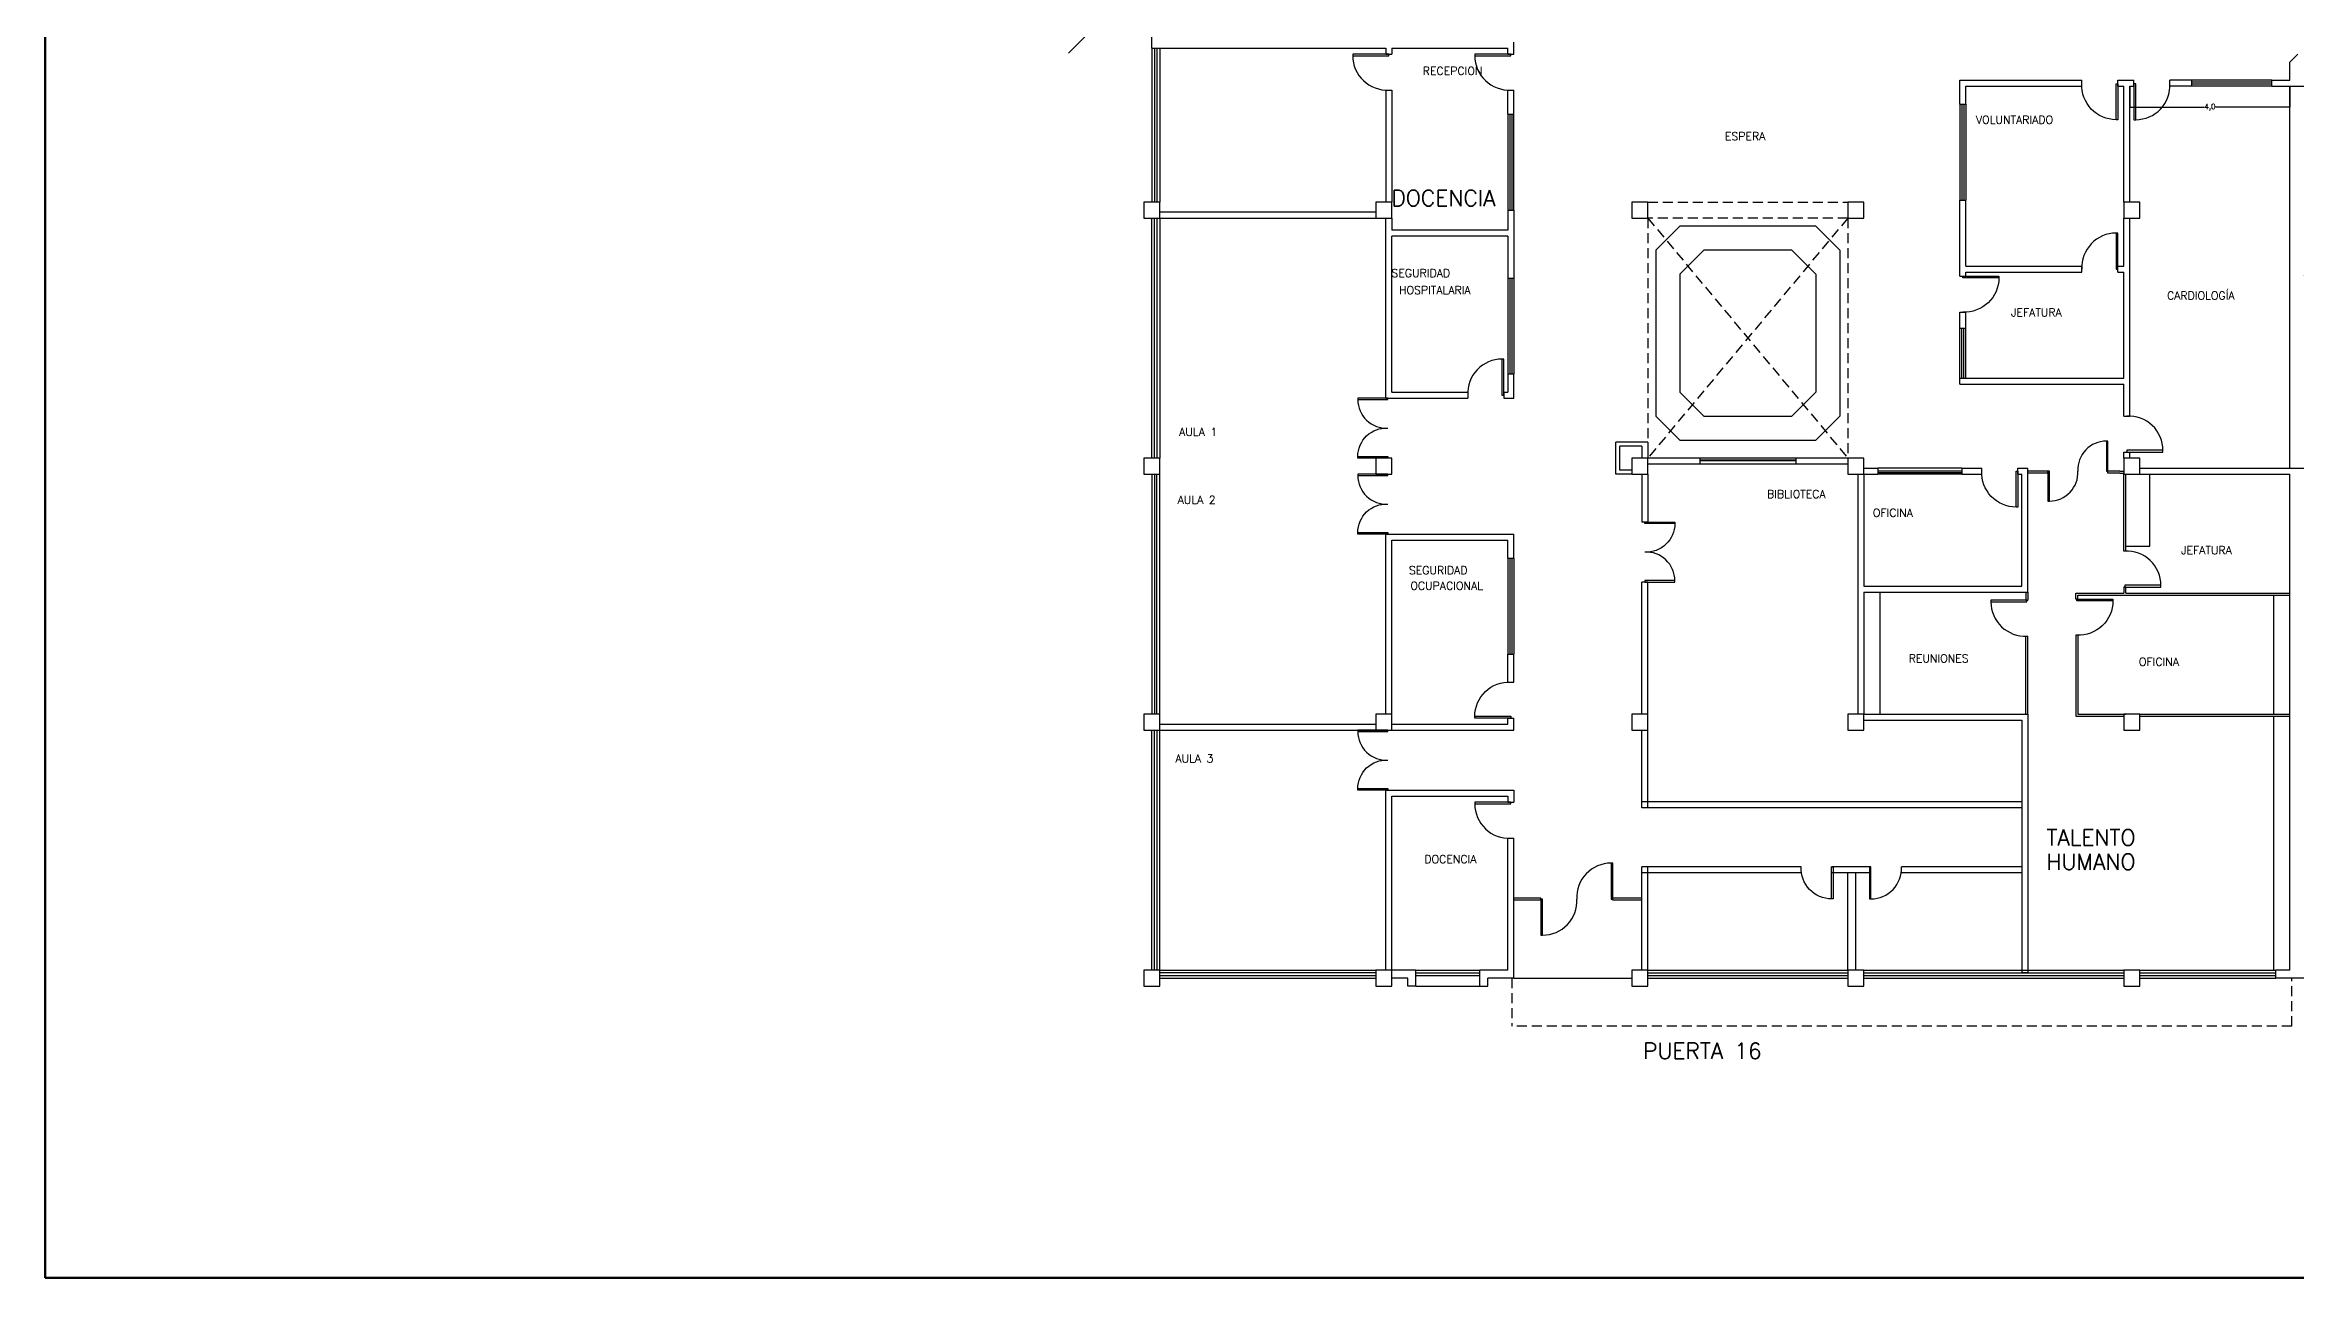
# Model space of a CAD drawing. Header units: metres. Extents: x 51 to 18146, y -212 to 18074.
# Drawn here: x 58.9 to 115.1, y -149.7 to -118.9 of the extents above; entities that cross this region are included whole.
import ezdxf

# ---------------------------------------------------------------- set-up
doc = ezdxf.new("R2010")
doc.units = ezdxf.units.M
doc.linetypes.add('HIDDEN', pattern=[0.375, 0.25, -0.125])
doc.layers.get('0').update_dxf_attribs({"color": 250})
doc.layers.get('DEFPOINTS').update_dxf_attribs({"color": 250})
for name, color, linetype in [('AY', 1, 'Continuous'), ('COL', 2, 'Continuous'), ('MU', 1, 'Continuous'), ('NO', 250, 'Continuous'), ('PA', 7, 'Continuous'), ('PU', 1, 'Continuous'), ('ROTULADO', 7, 'Continuous'), ('TA', 3, 'Continuous'), ('VE', 5, 'Continuous')]:
    doc.layers.add(name, color=color, linetype=linetype)
doc.layers.add('ZONAS', color=20, linetype='Continuous', lineweight=50)
doc.layers.get('0').freeze()
doc.styles.add('ROMANS', font='romans', dxfattribs={"height": 0.13})
doc.dimstyles.get("Standard").update_dxf_attribs({"dimscale": 0.001, "dimtxt": 0.13, "dimasz": 0.18, "dimexe": 0.18, "dimexo": 0.0625, "dimgap": 0.09, "dimtad": 0, "dimtih": 1, "dimtoh": 1, "dimdec": 1, "dimzin": 0, "dimdsep": 46, "dimlunit": 6, "dimtxsty": 'ROMANS', "dimcen": 0.09, "dimadec": 0, "dimazin": 0, "dimtfac": 1, "dimtdec": 1, "dimtofl": 0, "dimtmove": 0, "dimatfit": 2, "dimfxl": 1, "dimtolj": 1, "dimtzin": 0, "dimarcsym": 0})

# ---------------------------------------------------------------- blocks, each defined once
blk = doc.blocks.new('P-IZ')
at = {"color": 0}
blk.add_lwpolyline([(0.05, 1), (0.05, 0), (0, 0), (0, 1), (0.05, 1, -0.429311), (1, 0, -3.280951)], format="xyb", dxfattribs=at)
blk = doc.blocks.new('-MP')
at = {"color": 0}
for points in [[(-0.475, 0.5), (-0.475, 0), (-0.5, 0), (-0.5, 0.5), (-0.475, 0.5, -0.429311), (0, 0, -3.280951)], [(0.475, 0.5), (0.475, 0), (0.5, 0), (0.5, 0.5), (0.475, 0.5, 0.429311), (0, 0, 3.280951)]]:
    blk.add_lwpolyline(points, format="xyb", dxfattribs=at)
blk = doc.blocks.new('P-DE')
at = {"color": 0}
blk.add_lwpolyline([(-0.05, 1), (-0.05, 0), (0, 0), (0, 1), (-0.05, 1, 0.429311), (-1, 0, 3.280951)], format="xyb", dxfattribs=at)
blk = doc.blocks.new('-MP1')
at = {"color": 0}
for points in [[(0.475, 0.5), (0.475, 0), (0.5, 0), (0.5, 0.5), (0.475, 0.5, 0.429311), (0, 0, 3.280951)], [(-0.475, -0.5), (-0.475, 0), (-0.5, 0), (-0.5, -0.5), (-0.475, -0.5, 0.429311), (0, 0, 3.280951)]]:
    blk.add_lwpolyline(points, format="xyb", dxfattribs=at)
blk = doc.blocks.new('-COL40-')
at = {"color": 0}
blk.add_lwpolyline([(-0.2, 0.2), (-0.2, -0.2), (0.2, -0.2), (0.2, 0.2)], close=True, dxfattribs=at)
blk = doc.blocks.new('*D248')
at = {"layer": 'DEFPOINTS', "color": 0, "transparency": 16777216}
for p in [(114.983, -119.939), (114.983, -129.489), (115.462, -129.489)]:
    blk.add_point(p, dxfattribs=at)
at = {"layer": 'ROTULADO', "color": 0, "lineweight": -2, "transparency": 16777216}
for p, q in [((114.984, -119.939), (115.463, -119.939)), ((115.462, -119.939), (115.462, -124.636)), ((115.462, -129.489), (115.462, -124.791)), ((114.984, -129.489), (115.463, -129.489))]:
    blk.add_line(p, q, dxfattribs=at)
at = {"layer": 'ROTULADO', "color": 0, "transparency": 16777216}
for points in [[(115.462, -119.939), (115.463, -119.939), (115.462, -119.939)], [(115.462, -129.489), (115.463, -129.489), (115.462, -129.489)]]:
    blk.add_solid(points, dxfattribs=at)
at = {"layer": 'ROTULADO', "color": 0, "transparency": 16777216, "insert": (115.462, -124.714), "char_height": 0.13, "attachment_point": 5, "style": 'ROMANS'}
blk.add_mtext('\\A1;9,6', dxfattribs=at)
blk = doc.blocks.new('*D249')
at = {"layer": 'DEFPOINTS', "color": 0, "transparency": 16777216}
for p in [(110.983, -119.939), (114.983, -119.939), (114.983, -120.471)]:
    blk.add_point(p, dxfattribs=at)
at = {"layer": 'ROTULADO', "color": 0, "lineweight": -2, "transparency": 16777216}
for p, q in [((110.983, -119.939), (110.983, -120.471)), ((114.983, -119.939), (114.983, -120.471)), ((110.984, -120.471), (112.847, -120.471)), ((114.983, -120.471), (113.12, -120.471))]:
    blk.add_line(p, q, dxfattribs=at)
at = {"layer": 'ROTULADO', "color": 0, "transparency": 16777216}
for points in [[(110.984, -120.471), (110.984, -120.471), (110.983, -120.471)], [(114.983, -120.471), (114.983, -120.471), (114.983, -120.471)]]:
    blk.add_solid(points, dxfattribs=at)
at = {"layer": 'ROTULADO', "color": 0, "transparency": 16777216, "insert": (112.983, -120.471), "char_height": 0.13, "attachment_point": 5, "style": 'ROMANS'}
blk.add_mtext('\\A1;4,0', dxfattribs=at)

msp = doc.modelspace()

# ---------------------------------------------------------------- linework, layer by layer
at = {"layer": 'AY', "color": 0, "linetype": 'HIDDEN'}
for p, q in [((98.933, -122.842), (103.933, -122.842)), ((104.333, -122.842), (103.933, -122.842)), ((98.933, -123.239), (98.933, -129.239)), ((103.933, -123.239), (98.933, -123.239)), ((98.933, -123.239), (103.933, -129.239)), ((103.933, -123.239), (98.933, -129.239)), ((103.933, -123.239), (103.933, -129.239)), ((103.933, -123.239), (104.333, -123.239)), ((95.533, -142.239), (95.533, -143.439)), ((115.033, -143.439), (115.033, -142.239)), ((115.033, -143.439), (95.533, -143.439))]:
    msp.add_line(p, q, dxfattribs=at)
at = {"layer": 'AY', "color": 0}
msp.add_line((95.583, -142.239), (98.533, -142.239), dxfattribs=at)
at = {"layer": 'COL', "color": 15}
msp.add_line((86.233, -117.339), (84.451, -119.121), dxfattribs=at)
at = {"layer": 'MU', "color": 0}
for p, q in [((111.483, -131.442), (111.483, -129.639)), ((110.883, -131.442), (111.483, -131.442)), ((104.733, -132.589), (104.733, -135.639)), ((114.583, -135.639), (114.583, -132.664)), ((114.583, -142.039), (114.583, -135.689))]:
    msp.add_line(p, q, dxfattribs=at)
at = {"layer": 'NO'}
for p, q in [((108.283, -137.831), (98.783, -137.831)), ((108.283, -137.981), (98.783, -137.981)), ((102.767, -139.458), (98.783, -139.458)), ((104.51, -139.458), (103.527, -139.458)), ((108.283, -139.458), (105.27, -139.458)), ((102.774, -139.608), (98.783, -139.608)), ((104.51, -139.608), (103.527, -139.608)), ((103.933, -142.039), (103.933, -139.608)), ((104.133, -142.039), (104.133, -139.608)), ((108.283, -139.608), (105.263, -139.608))]:
    msp.add_line(p, q, dxfattribs=at)
at = {"layer": 'PA', "color": 0}
for p, q in [((86.533, -118.989), (86.533, -117.039)), ((86.533, -118.989), (92.383, -118.989)), ((86.733, -118.989), (92.383, -118.989)), ((92.383, -118.989), (92.383, -119.139)), ((92.383, -118.989), (92.383, -119.139)), ((92.383, -119.139), (92.533, -119.139)), ((92.383, -119.139), (92.533, -119.139)), ((92.533, -118.989), (92.533, -119.139)), ((92.533, -118.989), (95.433, -118.989)), ((92.533, -118.989), (95.433, -118.989)), ((92.533, -118.989), (92.533, -119.139)), ((95.433, -119.139), (95.433, -118.989)), ((95.433, -119.139), (95.433, -118.989)), ((95.433, -119.139), (95.583, -119.139)), ((95.433, -119.139), (95.583, -119.139)), ((95.583, -119.139), (95.583, -118.839)), ((95.583, -119.139), (95.583, -118.839)), ((114.983, -119.339), (115.183, -119.139)), ((106.733, -120.389), (106.733, -119.789)), ((106.733, -119.789), (109.783, -119.789)), ((109.783, -119.939), (109.783, -119.789)), ((110.683, -119.939), (110.683, -119.789)), ((110.683, -119.789), (111.083, -119.789)), ((111.083, -119.939), (111.083, -119.789)), ((111.983, -119.939), (111.983, -119.789)), ((112.533, -119.789), (111.983, -119.789)), ((112.533, -119.939), (112.533, -119.789)), ((114.533, -119.789), (114.983, -119.789)), ((114.533, -119.939), (114.533, -119.789)), ((114.983, -119.789), (114.983, -119.339)), ((92.383, -120.039), (92.383, -122.839)), ((92.383, -120.039), (92.533, -120.039)), ((92.533, -120.039), (92.533, -122.839)), ((95.433, -120.039), (95.583, -120.039)), ((95.433, -120.639), (95.433, -120.039)), ((95.583, -120.639), (95.583, -120.039)), ((106.733, -120.389), (106.883, -120.389)), ((106.883, -120.389), (106.883, -119.939)), ((106.883, -119.939), (109.783, -119.939)), ((110.683, -119.939), (110.833, -119.939)), ((110.833, -122.839), (110.833, -119.939)), ((110.983, -122.839), (110.983, -119.939)), ((110.983, -119.939), (111.083, -119.939)), ((112.533, -119.939), (111.983, -119.939)), ((114.533, -119.939), (114.983, -119.939)), ((114.983, -124.589), (114.983, -119.939)), ((95.433, -120.639), (95.583, -120.639)), ((92.133, -123.089), (86.733, -123.089)), ((95.433, -123.039), (95.433, -123.539)), ((95.433, -123.039), (95.583, -123.039)), ((95.583, -123.039), (95.583, -124.739)), ((106.733, -122.789), (106.883, -122.789)), ((106.733, -124.689), (106.733, -122.789)), ((106.883, -124.439), (106.883, -122.789)), ((86.733, -123.239), (92.133, -123.239)), ((92.383, -127.739), (92.383, -123.239)), ((92.533, -123.239), (92.533, -123.539)), ((95.433, -123.539), (92.533, -123.539)), ((92.533, -127.589), (92.533, -123.689)), ((95.433, -123.689), (92.533, -123.689)), ((95.433, -123.689), (95.433, -124.739)), ((99.133, -124.039), (99.733, -123.439)), ((103.133, -123.439), (99.733, -123.439)), ((103.133, -123.439), (103.733, -124.039)), ((110.833, -124.439), (110.833, -123.239)), ((110.983, -124.589), (110.983, -123.239)), ((99.133, -124.039), (99.133, -128.189)), ((99.733, -124.639), (100.333, -124.039)), ((102.533, -124.039), (100.333, -124.039)), ((102.533, -124.039), (103.133, -124.639)), ((103.733, -124.039), (103.733, -128.189)), ((95.433, -124.739), (95.583, -124.739)), ((99.733, -124.639), (99.733, -127.589)), ((103.133, -124.639), (103.133, -127.589)), ((106.733, -124.689), (106.883, -124.689)), ((106.883, -124.439), (109.783, -124.439)), ((106.883, -124.689), (106.883, -124.589)), ((106.883, -124.589), (109.783, -124.589)), ((109.783, -124.589), (109.783, -124.439)), ((110.683, -124.589), (110.683, -124.439)), ((110.683, -124.439), (110.833, -124.439)), ((110.683, -124.589), (110.833, -124.589)), ((110.833, -127.239), (110.833, -124.589)), ((110.983, -128.189), (110.983, -124.589)), ((114.983, -129.489), (114.983, -124.589)), ((106.733, -125.589), (106.883, -125.589)), ((106.733, -125.989), (106.733, -125.589)), ((106.733, -125.989), (106.883, -125.989)), ((106.883, -125.989), (106.883, -125.589)), ((95.433, -127.139), (95.433, -127.589)), ((95.583, -127.139), (95.433, -127.139)), ((95.583, -127.739), (95.583, -127.139)), ((92.533, -127.589), (94.433, -127.589)), ((94.433, -127.589), (94.433, -127.739)), ((95.333, -127.589), (95.333, -127.739)), ((95.333, -127.589), (95.433, -127.589)), ((100.333, -128.189), (99.733, -127.589)), ((102.533, -128.189), (103.133, -127.589)), ((106.733, -127.239), (110.833, -127.239)), ((106.733, -127.389), (106.733, -127.239)), ((106.733, -127.389), (110.833, -127.389)), ((110.833, -128.189), (110.833, -127.389)), ((92.383, -127.739), (94.433, -127.739)), ((95.333, -127.739), (95.583, -127.739)), ((99.733, -128.789), (99.133, -128.189)), ((100.333, -128.189), (102.533, -128.189)), ((103.133, -128.789), (103.733, -128.189)), ((110.833, -128.189), (110.983, -128.189)), ((98.133, -129.639), (98.133, -128.839)), ((98.933, -128.839), (98.133, -128.839)), ((98.933, -128.839), (98.933, -129.239)), ((99.733, -128.789), (103.133, -128.789)), ((98.783, -128.939), (98.233, -128.939)), ((98.233, -129.539), (98.233, -128.939)), ((98.783, -128.939), (98.783, -129.239)), ((100.233, -129.239), (98.933, -129.239)), ((100.233, -129.389), (98.933, -129.389)), ((100.233, -129.239), (100.233, -129.389)), ((103.933, -129.239), (102.633, -129.239)), ((102.633, -129.239), (102.633, -129.389)), ((103.933, -129.389), (102.633, -129.389)), ((110.833, -129.239), (110.833, -129.089)), ((110.833, -129.089), (110.983, -129.089)), ((110.983, -129.239), (110.983, -129.089)), ((98.533, -129.639), (98.133, -129.639)), ((98.533, -129.539), (98.233, -129.539)), ((98.783, -129.639), (98.783, -130.839)), ((98.933, -129.639), (98.933, -130.839)), ((104.183, -129.639), (104.183, -135.639)), ((104.333, -129.489), (104.683, -129.489)), ((104.333, -129.639), (104.683, -129.639)), ((104.333, -129.639), (104.333, -132.439)), ((104.683, -129.489), (104.683, -129.639)), ((106.783, -129.489), (106.783, -129.639)), ((106.783, -129.489), (107.283, -129.489)), ((106.783, -129.639), (107.283, -129.639)), ((107.283, -129.639), (107.283, -129.489)), ((108.183, -129.639), (108.183, -129.489)), ((108.183, -129.489), (108.433, -129.489)), ((108.183, -129.639), (108.283, -129.639)), ((108.283, -132.439), (108.283, -129.639)), ((108.433, -132.589), (108.433, -129.489)), ((111.233, -129.489), (114.983, -129.489)), ((111.233, -129.639), (114.983, -129.639)), ((114.983, -142.039), (114.983, -129.639)), ((98.933, -130.839), (98.783, -130.839)), ((92.383, -131.139), (95.583, -131.139)), ((92.383, -135.639), (92.383, -131.139)), ((92.533, -131.289), (95.433, -131.289)), ((92.533, -135.639), (92.533, -131.289)), ((95.433, -131.739), (95.433, -131.289)), ((95.583, -131.739), (95.583, -131.139)), ((95.433, -131.739), (95.583, -131.739)), ((98.783, -135.239), (98.783, -132.339)), ((98.933, -132.339), (98.783, -132.339)), ((98.933, -135.239), (98.933, -132.339)), ((104.333, -132.439), (108.283, -132.439)), ((104.333, -132.589), (108.433, -132.589)), ((104.333, -132.589), (104.333, -135.639)), ((95.433, -134.139), (95.583, -134.139)), ((95.433, -134.839), (95.433, -134.139)), ((95.583, -134.839), (95.583, -134.139)), ((95.433, -134.839), (95.583, -134.839)), ((98.783, -135.639), (98.783, -135.239)), ((98.933, -135.639), (98.933, -135.239)), ((86.733, -135.889), (92.133, -135.889)), ((86.733, -136.039), (92.133, -136.039)), ((92.533, -135.889), (95.433, -135.889)), ((92.533, -136.039), (95.583, -136.039)), ((95.433, -135.739), (95.583, -135.739)), ((95.433, -135.889), (95.433, -135.739)), ((95.583, -136.039), (95.583, -135.739)), ((98.783, -137.981), (98.783, -136.042)), ((98.933, -137.981), (98.933, -136.042)), ((104.333, -135.639), (108.433, -135.639)), ((104.333, -135.789), (108.283, -135.789)), ((108.283, -135.789), (108.283, -142.109)), ((108.433, -135.639), (108.433, -142.109)), ((92.383, -142.039), (92.383, -137.539)), ((92.383, -137.539), (95.583, -137.539)), ((92.533, -142.039), (92.533, -137.689)), ((92.533, -137.689), (95.433, -137.689)), ((95.433, -137.689), (95.433, -137.839)), ((95.433, -137.839), (95.583, -137.839)), ((95.583, -137.539), (95.583, -137.839)), ((95.433, -138.739), (95.583, -138.739)), ((95.433, -142.039), (95.433, -138.739)), ((95.583, -142.239), (95.583, -138.739)), ((98.783, -142.039), (98.783, -139.458)), ((98.933, -142.039), (98.933, -139.458)), ((93.133, -142.039), (92.533, -142.039)), ((92.933, -142.239), (92.533, -142.239)), ((92.933, -142.439), (92.933, -142.239)), ((93.133, -142.439), (93.133, -142.039)), ((94.733, -142.439), (94.733, -142.039)), ((95.433, -142.039), (94.733, -142.039)), ((94.933, -142.439), (94.933, -142.239)), ((95.583, -142.239), (94.933, -142.239)), ((108.433, -142.109), (108.283, -142.109)), ((114.633, -142.239), (114.633, -142.039)), ((114.983, -142.039), (114.633, -142.039)), ((115.633, -142.239), (114.633, -142.239)), ((93.133, -142.439), (92.933, -142.439)), ((94.733, -142.439), (94.933, -142.439))]:
    msp.add_line(p, q, dxfattribs=at)
at = {"layer": 'TA', "color": 0}
for p, q in [((110.833, -131.564), (110.833, -129.639)), ((110.883, -131.564), (110.883, -129.639)), ((110.883, -131.564), (110.833, -131.564)), ((108.383, -132.589), (108.383, -132.789)), ((108.433, -132.589), (108.433, -132.789)), ((109.633, -132.614), (110.833, -132.614)), ((109.633, -132.764), (109.633, -132.614)), ((109.683, -132.764), (109.633, -132.764)), ((109.683, -132.664), (114.983, -132.664)), ((109.683, -132.764), (109.683, -132.664)), ((110.883, -132.464), (110.833, -132.464)), ((110.833, -132.464), (110.833, -132.614)), ((110.883, -132.614), (110.883, -132.464)), ((110.883, -132.614), (114.983, -132.614)), ((108.383, -132.789), (108.433, -132.789)), ((108.383, -135.639), (108.383, -133.689)), ((108.383, -133.689), (108.433, -133.689)), ((108.433, -135.639), (108.433, -133.689)), ((108.433, -135.639), (108.433, -133.689)), ((109.683, -133.664), (109.633, -133.664)), ((109.633, -133.664), (109.633, -135.689)), ((109.683, -133.664), (109.683, -135.639)), ((109.633, -135.689), (110.833, -135.689)), ((109.683, -135.639), (110.833, -135.639)), ((110.833, -135.639), (110.883, -135.639)), ((111.233, -135.639), (114.983, -135.639)), ((111.233, -135.689), (114.983, -135.689))]:
    msp.add_line(p, q, dxfattribs=at)
at = {"layer": 'VE', "color": 0}
for p, q in [((86.533, -118.989), (86.533, -122.839)), ((86.603, -118.989), (86.603, -119.121)), ((86.603, -118.989), (86.603, -122.839)), ((86.663, -118.989), (86.663, -119.121)), ((86.663, -118.989), (86.663, -122.839)), ((86.733, -118.989), (86.733, -119.121)), ((86.733, -118.989), (86.733, -122.839)), ((114.533, -119.789), (112.533, -119.789)), ((106.733, -120.389), (106.733, -122.789)), ((106.783, -120.389), (106.783, -122.789)), ((106.833, -120.389), (106.833, -122.789)), ((106.883, -120.389), (106.883, -122.789)), ((114.533, -119.839), (112.533, -119.839)), ((114.533, -119.889), (112.533, -119.889)), ((114.533, -119.939), (112.533, -119.939)), ((95.433, -120.639), (95.433, -123.039)), ((95.483, -120.639), (95.483, -123.039)), ((95.533, -120.639), (95.533, -123.039)), ((95.583, -123.039), (95.583, -120.639)), ((86.533, -129.239), (86.533, -123.239)), ((86.603, -129.239), (86.603, -123.239)), ((86.663, -123.239), (86.663, -129.239)), ((86.733, -123.239), (86.733, -129.239)), ((95.433, -124.739), (95.433, -127.139)), ((95.483, -124.739), (95.483, -127.139)), ((95.533, -124.739), (95.533, -127.139)), ((95.583, -124.739), (95.583, -127.139)), ((106.733, -127.239), (106.733, -125.989)), ((106.783, -127.239), (106.783, -125.989)), ((106.833, -127.239), (106.833, -125.989)), ((106.883, -127.239), (106.883, -125.989)), ((102.633, -129.239), (100.233, -129.239)), ((102.633, -129.289), (100.233, -129.289)), ((102.633, -129.309), (100.233, -129.309)), ((102.633, -129.389), (100.233, -129.389)), ((86.533, -129.639), (86.533, -135.639)), ((86.603, -129.639), (86.603, -135.639)), ((86.663, -135.639), (86.663, -129.639)), ((86.733, -135.639), (86.733, -129.639)), ((106.783, -129.489), (104.683, -129.489)), ((106.783, -129.564), (104.683, -129.564)), ((106.783, -129.604), (104.683, -129.604)), ((106.783, -129.639), (104.683, -129.639)), ((108.933, -129.564), (108.433, -129.564)), ((108.933, -129.614), (108.433, -129.614)), ((108.933, -129.614), (108.933, -129.564)), ((110.433, -129.614), (110.433, -129.564)), ((110.733, -129.564), (110.433, -129.564)), ((110.733, -129.614), (110.433, -129.614)), ((110.733, -129.564), (110.833, -129.564)), ((110.733, -129.614), (110.833, -129.614)), ((95.433, -131.739), (95.433, -134.139)), ((95.483, -131.739), (95.483, -134.139)), ((95.533, -131.739), (95.533, -134.139)), ((95.583, -131.739), (95.583, -134.139)), ((86.533, -142.039), (86.533, -136.039)), ((86.603, -142.039), (86.603, -136.039)), ((86.663, -136.039), (86.663, -142.039)), ((86.733, -142.039), (86.733, -136.039)), ((96.258, -140.239), (95.583, -140.239)), ((96.258, -140.289), (95.583, -140.289)), ((96.258, -140.289), (96.258, -140.239)), ((98.783, -140.239), (98.058, -140.239)), ((98.058, -140.289), (98.058, -140.239)), ((98.783, -140.289), (98.058, -140.289)), ((86.733, -142.039), (92.133, -142.039)), ((92.133, -142.109), (86.733, -142.109)), ((86.733, -142.169), (92.133, -142.169)), ((86.733, -142.239), (92.133, -142.239)), ((93.133, -142.039), (94.733, -142.039)), ((93.133, -142.109), (94.733, -142.109)), ((93.133, -142.169), (94.733, -142.169)), ((98.933, -142.039), (103.933, -142.039)), ((98.933, -142.109), (103.933, -142.109)), ((98.933, -142.169), (103.933, -142.169)), ((98.933, -142.239), (103.933, -142.239)), ((104.333, -142.039), (110.833, -142.039)), ((104.333, -142.109), (110.833, -142.109)), ((104.333, -142.169), (110.833, -142.169)), ((104.333, -142.239), (110.833, -142.239)), ((111.233, -142.039), (114.633, -142.039)), ((111.233, -142.109), (114.633, -142.109)), ((111.233, -142.169), (114.633, -142.169)), ((111.233, -142.239), (114.633, -142.239)), ((93.133, -142.439), (94.733, -142.439))]:
    msp.add_line(p, q, dxfattribs=at)
at = {"layer": 'ZONAS', "lineweight": 140}
for p, q in [((58.872, -95.666), (58.872, -149.734)), ((58.872, -149.734), (115.462, -149.734))]:
    msp.add_line(p, q, dxfattribs=at)

# ---------------------------------------------------------------- block references
at = {"layer": 'COL', "color": 0}
for p in [(86.533, -123.039), (92.333, -123.039), (98.733, -123.039), (104.133, -123.039), (111.033, -123.039), (86.533, -129.439), (92.333, -129.439), (98.733, -129.439), (104.133, -129.439), (111.033, -129.439), (86.533, -135.839), (86.533, -135.839), (92.333, -135.839), (98.733, -135.839), (104.133, -135.839), (111.033, -135.839), (86.533, -142.239), (92.333, -142.239), (98.733, -142.239), (104.133, -142.239), (111.033, -142.239)]:
    msp.add_blockref('-COL40-', p, dxfattribs=at)
at = {"layer": 'PU', "color": 0}
for name, p, xscale, yscale, zscale, rotation in [('P-IZ', (92.458, -119.139), -0.9, 0.9, 0.9, 90), ('P-IZ', (95.508, -119.139), -0.9, 0.9, 0.9, 90), ('P-DE', (110.683, -119.88), -0.9, 0.9, 0.9, 180), ('P-DE', (111.083, -119.88), 0.9, 0.9, 0.9, 180), ('P-DE', (106.808, -124.689), -0.9, 0.9, 0.9, 270), ('P-IZ', (110.908, -129.089), -0.9, 0.9, 0.9, 270), ('-MP1', (109.683, -129.564), 1.5, 1.5, 1.5, 180), ('P-IZ', (108.183, -129.564), 0.9, 0.9, 0.9, 180), ('P-DE', (110.858, -132.464), 0.9, 0.9, 0.9, 270), ('P-IZ', (109.658, -132.764), 0.9, 0.9, 0.9, 270), ('P-DE', (108.408, -132.789), 0.9, 0.9, 0.9, 90), ('P-DE', (95.508, -135.739), -0.9, 0.9, 0.9, 90), ('P-DE', (95.508, -137.839), 0.9, 0.9, 0.9, 90), ('P-DE', (103.567, -139.458), -0.8, 0.8, 0.8, 180), ('P-DE', (104.47, -139.458), 0.8, 0.8, 0.8, 180)]:
    msp.add_blockref(name, p, dxfattribs=dict(at, xscale=xscale, yscale=yscale, zscale=zscale, rotation=rotation))
for name, p, xscale, yscale, zscale in [('P-DE', (110.683, -124.514), 0.9, 0.9, 0.9), ('P-DE', (95.333, -127.664), 0.9, 0.9, 0.9), ('-MP1', (97.158, -140.264), 1.8, 1.8, 1.8)]:
    msp.add_blockref(name, p, dxfattribs=dict(at, xscale=xscale, yscale=yscale, zscale=zscale))
at = {"layer": 'PU', "color": 15, "yscale": 1.5, "zscale": 1.5}
for p, xscale, rotation in [((92.433, -128.489), 1.5, 90), ((92.433, -130.389), -1.5, 90), ((98.858, -131.589), 1.5, 270), ((92.433, -136.789), -1.5, 90)]:
    msp.add_blockref('-MP', p, dxfattribs=dict(at, xscale=xscale, rotation=rotation))

# ---------------------------------------------------------------- texts
at = {"layer": 'NO', "color": 0, "style": 'ROMANS'}
for s, height, p in [('RECEPCION', 0.2, (93.308, -119.66)), ('VOLUNTARIADO', 0.2, (107.134, -120.882)), ('ESPERA', 0.2, (100.86, -121.293)), ('DOCENCIA', 0.4, (92.524, -122.938)), ('SEGURIDAD', 0.2, (92.526, -124.715)), ('HOSPITALARIA', 0.2, (92.713, -125.141)), ('CARDIOLOGÍA', 0.2, (111.91, -125.277)), ('JEFATURA', 0.2, (108.01, -125.698)), ('AULA 1', 0.2, (87.218, -128.684)), ('AULA 2', 0.2, (87.181, -130.383)), ('BIBLIOTECA', 0.2, (101.911, -130.237)), ('OFICINA', 0.2, (104.557, -130.705)), ('JEFATURA', 0.2, (112.261, -131.642)), ('SEGURIDAD', 0.2, (92.961, -132.143)), ('OCUPACIONAL', 0.2, (92.997, -132.531)), ('REUNIONES', 0.2, (105.452, -134.346)), ('OFICINA', 0.2, (111.207, -134.431)), ('AULA 3', 0.2, (87.124, -136.847)), ('TALENTO', 0.4, (108.895, -138.924)), ('DOCENCIA', 0.2, (93.348, -139.365)), ('HUMANO', 0.4, (108.895, -139.529)), ('PUERTA 16', 0.4, (98.813, -144.258))]:
    msp.add_text(s, height=height, dxfattribs=at).set_placement(p)

# ---------------------------------------------------------------- dimensions: what is measured, and where the dimension line sits
at = {"layer": 'ROTULADO'}
dim = msp.add_linear_dim(base=(114.983, -120.471), p1=(110.983, -119.939), p2=(114.983, -119.939), dimstyle='Standard', override={"dimscale": 0.001}, dxfattribs=at)
dim.commit()
dim.dimension.update_dxf_attribs({"geometry": '*D249', "text_midpoint": (112.983, -120.471)})
dim = msp.add_linear_dim(base=(115.462497499, -129.48871045), p1=(114.983450672, -119.93871045), p2=(114.983450672, -129.48871045), angle=90, dimstyle='Standard', override={"dimscale": 0.001}, dxfattribs=at)
dim.commit()
dim.dimension.update_dxf_attribs({"geometry": '*D248', "text_midpoint": (115.462497499, -124.71371045)})

doc.saveas('drawing.dxf')
